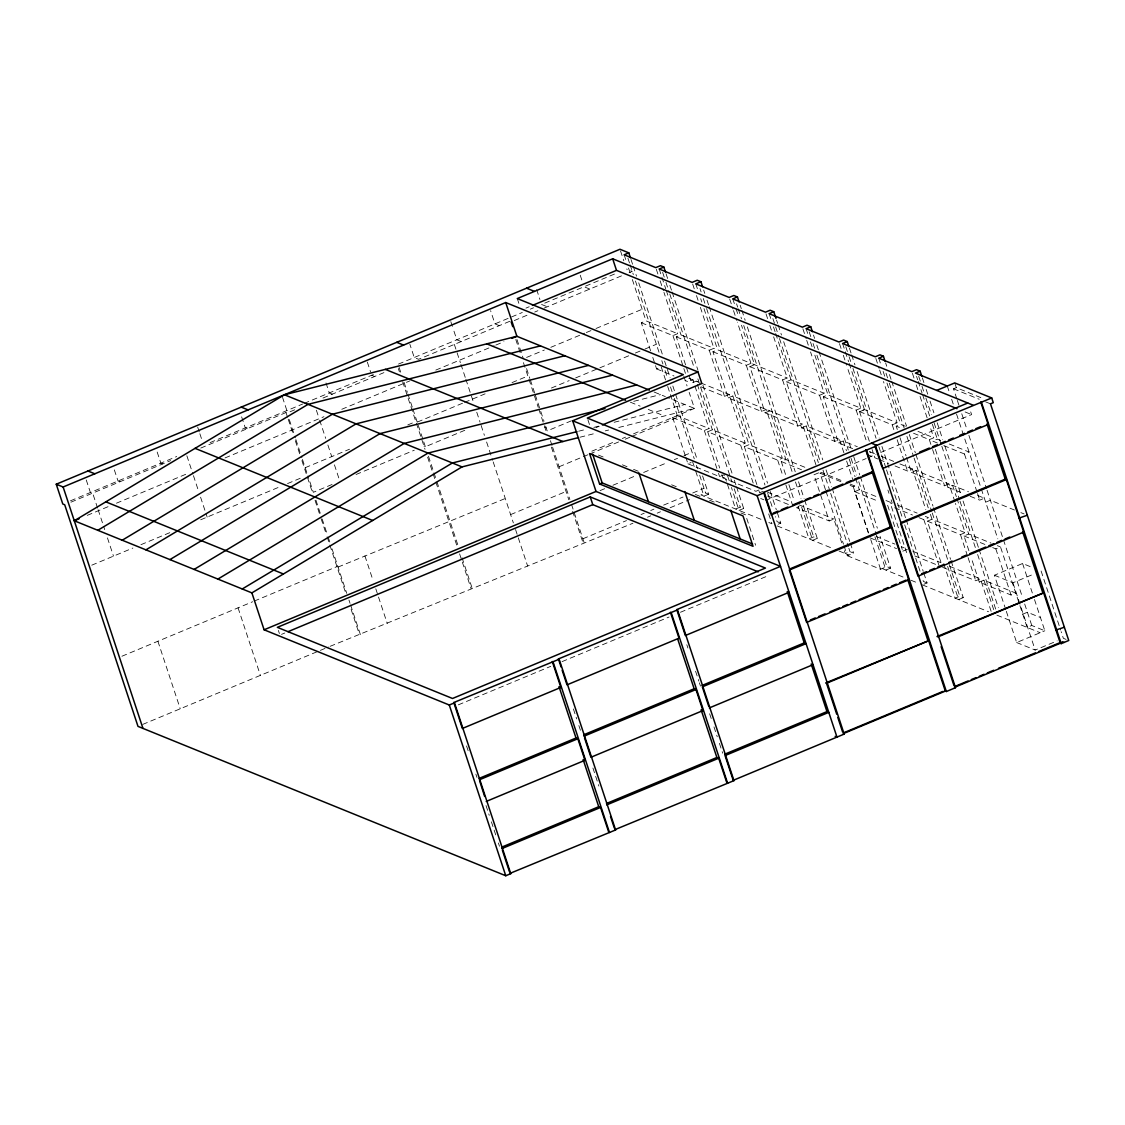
<?xml version="1.0" encoding="UTF-8"?>
<svg xmlns="http://www.w3.org/2000/svg" width="1125" height="1125" viewBox="0 0 1125 1125"><rect width="100%" height="100%" fill="white"/><g stroke="black" fill="none" stroke-linecap="round" stroke-linejoin="round"><path stroke-width="0.75" stroke-dasharray="5 3.75" d="M525.966 308.109L529.2 306.759M70.467 500.808L176.709 456.525M210.08 442.603L302.611 404.044M304.172 403.397L374.836 373.936M398.489 364.078L522.281 312.483M530.325 309.136L533.531 307.8M544.725 303.131L584.044 286.748L589.795 289.083M585.619 286.087L617.077 272.981M70.917 502.186L170.62 460.631M200.784 448.059L286.003 412.538L287.1 412.988M294.666 409.837L289.913 411.82L286.903 410.597L282.544 397.392M322.973 398.039L383.92 372.628M509.766 321.3L418.627 359.297L414.253 357.511L409.88 344.32M514.28 320.555L528.441 314.648M534.741 312.033L537.891 310.711M544.177 308.095L622.828 275.316M629.128 272.686L632.264 271.378L626.527 269.044M87.258 515.363L108.338 506.573M116.438 503.198L187.777 473.456M225.07 457.917L323.958 416.7M341.789 409.275L409.88 380.883M435.825 370.083L494.184 345.755M495.816 345.08L503.916 341.705M526.584 357.427L544.345 350.03M550.8 347.33L584.719 333.197M586.336 332.522L594.408 329.161M596.025 328.486L644.484 308.292M650.602 350.789L641.334 322.762L645.989 320.822L677.784 333.731M305.198 467.691L349.523 449.212M407.756 424.941L414.225 422.241M408.164 398.362L415.842 421.58L417.22 422.128L462.952 403.059M464.541 402.413L485.1 393.834M512.016 382.612L527.864 376.017L522.928 361.097M91.758 565.186L132.863 548.058M140.934 544.683L170.016 532.575M200.7 519.778L281.123 486.267M287.55 483.581L302.02 477.548M641.334 322.762L672.961 335.616L677.616 333.661L663.961 292.387M551.405 388.027L569.166 380.616M575.62 377.93L598.233 368.508M599.85 367.833L628.917 355.711M635.386 353.025L643.458 349.65M645.075 348.989L656.381 344.278M685.589 364.894L676.322 336.867L680.991 334.927L714.445 348.525M332.058 484.495L313.341 492.3L307.913 475.889M356.048 474.497L414.281 450.225M464.794 430.298L425.348 446.738L423.984 446.189M655.509 365.625L656.592 368.916L659.7 367.622M676.322 336.867L709.256 350.255L713.925 348.314L700.298 307.111M756.858 484.538L744.328 446.625L777.684 460.167L782.339 458.227L766.223 409.514L761.569 411.455L728.213 397.898L712.941 351.745L717.609 349.805L750.966 363.347L737.339 322.158M571.43 420.806L547.2 430.903L544.57 422.93M595.969 427.641L599.189 426.305M712.941 351.745L746.297 365.302L750.966 363.347M815.92 464.738L802.505 424.139L797.836 426.08L765.155 412.805L749.883 366.652L754.552 364.711L741.487 325.223M591.848 451.195L614.306 441.844M622.322 438.497L625.528 437.161M633.544 433.828L694.477 408.417L689.161 392.344M685.252 455.555L672.708 417.642L677.362 415.702L709.158 428.611M701.002 386.845L724.528 396.408L729.183 394.467L745.298 443.18L740.644 445.12L707.709 431.747L719.691 468.014M559.069 466.763L581.667 457.341M583.284 456.666L588.136 454.655M589.753 453.98L618.82 441.858M625.275 439.172L630.127 437.147M631.744 436.472L680.189 416.278M728.213 397.898L732.867 395.958L766.223 409.514M749.883 366.652L782.578 379.927L787.233 377.986L773.634 336.853M121.922 656.241L252.661 601.748M254.278 601.073L336.966 566.62M338.062 567.056L505.28 498.488M843.877 452.728L839.475 439.425L834.82 441.366L801.577 427.866L786.333 381.755L790.988 379.814L824.231 393.314L810.562 351.97M672.708 417.642L704.334 430.481L708.989 428.541L692.888 379.828L688.219 381.769L685.055 380.475M707.709 431.747L712.364 429.806L745.833 443.405M510.609 514.603L566.058 491.484M765.155 412.805L769.809 410.864L785.925 459.577L781.27 461.517L786.178 476.353M786.333 381.755L819.577 395.269L824.231 393.314M852.652 448.65L838.575 442.941L823.317 396.773L827.972 394.833L860.822 408.178L847.139 366.834M600.033 490.627L604.884 488.616M612.956 485.241L637.186 475.144M643.641 472.458L667.87 462.361M674.325 459.661L677.559 458.311M684.014 455.625L692.086 452.264M685.786 457.2L687.966 463.795L691.073 462.502M281.517 634.373L284.766 633.023M744.328 446.625L748.983 444.684L782.339 458.227M801.577 427.866L806.231 425.925L839.475 439.425M823.317 396.773L856.167 410.119L860.822 408.178M869.344 441.253L859.528 411.581L864.422 409.542L897.131 422.817L883.477 381.544M859.739 411.666L864.633 409.627M687.966 463.795L719.606 476.634L724.261 474.694L726.427 481.233M721.884 474.609L722.967 477.9L726.075 476.606M582.877 538.777L626.484 520.594M641.025 514.547L644.245 513.197M650.714 510.497L653.934 509.161M663.638 505.111L683.016 497.039M692.705 493.003L704.011 488.292M142.692 724.43L318.769 651.038M320.386 650.363L328.486 646.987M330.117 646.312L632.953 523.237M956.812 398.798L953.522 388.814L956.306 387.647L983.63 398.756M647.522 517.177L650.756 515.827M657.225 513.127L660.459 511.777M670.163 507.727L689.583 499.641M702.591 475.917L708.638 494.227L705.558 492.975L700.903 494.93L762.539 519.961M708.638 494.227L703.983 496.167L695.334 470.025M838.575 442.941L843.23 441L857.32 446.709M859.528 411.581L892.238 424.856L897.131 422.817M897.3 429.497L896.217 426.192L900.647 424.35L905.372 426.277M759.009 489.98L755.902 491.288L722.967 477.9M762.694 491.484L759.586 492.778L757.406 486.183M818.606 472.852L813.952 474.806L829.223 520.959L833.878 519.019L842.034 543.698M825.469 489.698L820.013 473.189L821.644 472.514L843.806 481.514M736.523 486.816L743.681 508.458L740.264 507.08L735.609 509.02L726.961 482.864M743.681 508.458L739.012 510.398L731.419 487.448M765.548 500.47L866.137 458.55M867.755 457.861L876.08 454.331M880.734 452.461L971.592 414.591L969.947 409.627M913.556 433.237L929.306 439.636L933.736 437.794L929.911 426.22M940.486 440.438L937.308 439.144L932.653 441.084L937.42 443.025M850.092 485.409L853.256 486.703L854.887 486.014L853.791 482.695M868.317 532.87L854.691 491.653L859.345 489.713L878.119 497.334M778.191 524.208L780.764 523.139L776.911 511.481M895.036 465.961L907.495 471.023L912.389 468.984L925.819 509.583M906.567 457.523L911.475 472.359L915.905 470.503L949.008 483.947L954.914 501.82M943.777 445.598L964.448 453.994L969.103 452.053L948.431 443.658M891.127 499.809L892.195 503.058L887.541 504.998L902.264 549.506M804.614 500.063L817.27 538.355L813.656 536.878L808.987 538.819L797.597 504.38M817.27 538.355L812.616 540.295L801.183 505.73L796.528 507.684L829.223 520.959M911.475 472.359L944.578 485.789L949.008 483.947M935.367 449.325L947.911 487.238L952.566 485.297L968.47 491.752M458.325 704.855L550.73 666.337M562.078 661.613L669.08 617.006M680.428 612.281L767.967 575.789M918.97 517.655L923.85 519.637L928.505 517.697L925.256 516.375M850.303 543.122L853.608 553.106L849.966 551.63L845.311 553.57L844.214 550.28M940.992 562.388L927.366 521.17L932.02 519.23L965.109 532.673L955.448 503.438M970.172 496.28L979.706 500.147L984.361 498.206L976.416 494.986M844.031 545.822L847.308 555.736L853.608 553.106M985.697 502.172L990.366 500.231L1014.469 510.019M902.798 551.152L907.467 549.211L901.209 546.666M927.366 521.17L960.455 534.614L965.109 532.673M847.308 555.736L880.552 569.236L886.852 566.606L890.578 568.125L880.116 536.498M968.934 550.8L964.027 535.964L968.681 534.023L990.942 543.052M890.578 568.125L885.923 570.066L874.617 535.866M992.644 547.58L995.822 548.873L1000.477 546.933L997.298 545.639M923.962 584.241L927.07 582.947L923.766 572.962M942.623 567.323L975.727 580.767L980.381 578.827L991.153 611.395M1005.792 609.708L994.402 575.241L1022.583 563.498L1031.85 567.267M979.284 582.117L983.953 580.177L1015.748 593.086L1011.08 595.027L979.284 582.117L971.114 557.395M951.145 561.023L963.253 597.642L959.78 596.236L955.125 598.177L943.777 563.85M963.253 597.642L958.598 599.583L947.278 565.383L980.381 578.827M994.402 575.241L1012.922 582.778L1034.845 573.638M1022.737 614.18L1027.406 612.239L1040.456 617.541M1034.494 599.527L1044.83 630.773L1031.78 625.486L1027.125 627.427L999.858 544.992M1006.341 611.353L1016.648 642.53L1044.83 630.773M1016.648 642.53L1035.183 650.053L1057.134 640.898M633.727 401.344L660.473 394.608M578.644 431.212L587.095 429.089M593.859 427.388L598.936 426.108M614.152 422.283L684.83 404.508M579.938 437.231L596.827 432.984M605.278 430.861L608.653 430.017M618.792 427.458L694.477 408.417L666.97 397.252M953.522 388.814L979.228 399.263M985.655 401.878L990.478 403.833M965.109 411.961L971.592 414.591M752.597 363.909L787.233 377.986M917.972 431.395L933.736 437.794M896.217 426.192L899.367 427.472M541.575 304.453L547.327 306.788M1020.895 512.634L1024.116 513.928M729.717 394.678L696.248 381.094L691.594 383.034L686.138 366.539M767.869 410.077L802.505 424.139M688.795 378.239L698.555 382.205M869.822 451.8L874.519 453.698M881.241 456.328L893.7 461.391M899.93 463.922L912.389 468.984M656.592 368.916L673.987 375.989M866.728 454.373L871.425 456.272L869.794 451.336M947.911 487.238L963.816 493.692M877.908 459L874.8 457.734L872.072 449.494M879.469 459.633L888.806 463.43M499.345 325.659L494.958 323.873L490.598 310.683M654.131 392.034L665.353 396.591M850.148 484.088L854.887 486.014M820.013 473.189L842.175 482.203M783.97 458.789L807.722 468.436M897.638 505.167L917.128 513.084M885.938 500.513L892.195 503.058M781.27 461.517L801.506 469.744M854.691 491.653L878.147 501.187M891.352 506.447L906.623 552.6M894.6 507.769L912.473 515.025M964.027 535.964L991.055 546.933M630.38 402.188L640.125 406.139M648.253 409.43L664.397 415.997M461.194 341.55L456.806 339.778L452.995 328.233M767.419 492.131L791.255 501.806M799.242 504.942L833.878 519.019M912.909 551.32L940.514 562.528M876.178 536.498L894.952 544.134M767.531 495.998L789.764 505.041M914.738 555.905L937.491 565.13M869.948 537.806L896.541 548.606M760.711 498.502L763.931 499.809M544.837 427.345L546.216 427.908M780.764 523.139L777.08 521.648L775.42 516.656M927.07 582.947L923.428 581.47L922.331 578.138M1066.064 639.394L1063.364 638.311L1061.17 631.688M768.811 522.506L771.947 523.786L768.698 513.942M777.22 525.923L832.852 548.522M839.081 551.039L848.939 555.047M882.183 568.547L904.697 577.702M910.955 580.233L918.773 583.411M922.416 584.888L988.538 611.747M996.891 615.136L1040.175 632.728M598.486 455.105L603.281 457.045M622.406 464.822L627.188 466.763M633.572 469.35L638.353 471.291M671.597 484.805L676.35 486.731M695.348 494.438L700.087 496.364M709.58 500.231L714.319 502.158M740.925 512.958L745.552 514.828L755.606 545.217M371.686 375.258L374.695 376.481M332.311 394.144L329.302 392.92L325.477 381.375M247.205 428.709L245.292 427.936L241.481 416.391M162.759 463.908L160.847 463.134L156.488 449.944M119.925 481.767L118.013 480.98L113.639 467.789M1041.117 571.022L1060.622 630.028M1022.583 563.498L1032.328 592.973M954.745 382.922L956.306 387.647M957.361 400.458L959.02 405.45M961.762 413.761L966.713 428.723M968.906 435.375L986.512 488.587M987.061 490.247L1002.895 538.116M1003.43 539.761L1022.498 597.403M1024.678 603.998L1031.78 625.486M1012.922 582.778L1035.183 650.053M947.264 386.016L949.486 392.667M951.638 399.248L953.325 404.283M956.545 414.098L997.791 538.805M964.448 453.994L976.978 491.906M977.527 493.566L979.706 500.147M995.822 548.873L1011.08 595.027M922.331 377.817L923.977 382.809M926.184 389.475L927.83 394.467M930.038 401.119L933.891 412.777M937.195 422.761L942.694 439.411M944.902 446.077L960.862 494.353M963.07 501.019L978.483 547.622M979.031 549.295L998.311 607.556M918.717 376.355L921.473 384.68M922.022 386.339L925.327 396.337M925.875 397.997L931.388 414.647M934.13 422.972L941.288 444.614M941.836 446.273L959.456 499.542M960.005 501.216L975.431 547.819M977.625 554.484L995.794 609.427M916.552 376.397L917.648 379.702M918.197 381.361L922.022 392.92M922.57 394.566L929.658 416.025M932.386 424.28L937.308 439.144M952.566 485.297L956.334 496.659M956.869 498.291L968.681 534.023M983.953 580.177L993.684 609.595M912.403 373.289L914.048 378.253M916.228 384.863L917.873 389.827M920.067 396.45L927.169 417.952M929.306 439.636L932.034 447.877M932.583 449.536L944.578 485.789M960.455 534.614L967.542 556.045M968.091 557.691L975.727 580.767M885.628 362.911L886.725 366.244M889.481 374.569L891.127 379.561M891.675 381.22L906.539 426.178M909.295 434.489L915.356 452.812M915.905 454.472L932.977 506.081M933.525 507.741L950.583 559.35M886.008 373.148L888.75 381.473M889.312 383.147L904.177 428.091M906.919 436.416L913.528 456.398M914.077 458.058L931.697 511.327M932.245 513L948.769 562.936M949.317 564.609L959.78 596.236M878.766 358.2L880.945 364.809M883.139 371.419L884.77 376.383M886.964 383.006L900.647 424.35M915.905 470.503L928.252 507.867M930.403 514.364L932.02 519.23M875.841 358.439L879.103 368.339M879.652 369.984L881.297 374.948M900.028 437.737L906.033 455.864M923.85 519.637L939.108 565.791M892.238 424.856L894.417 431.452M897.145 439.692L907.495 471.023M849.445 348.216L851.091 353.208M851.639 354.881L854.944 364.866M857.152 371.517L879.173 438.117M881.93 446.442L905.597 518.02M906.159 519.694L923.217 571.303M845.803 346.739L848.559 355.064M849.108 356.723L852.412 366.708M852.961 368.381L876.08 438.3M878.836 446.625L885.994 468.267M886.542 469.927L902.517 518.203M904.711 524.869L920.123 571.486M842.583 343.505L844.763 350.1M845.311 351.759L848.588 361.659M849.136 363.305L864.422 409.542M839.489 343.673L841.134 348.637M843.314 355.247L846.605 365.175M887.906 490.064L888.975 493.312M856.167 410.119L866.517 441.436M813.502 335.053L814.598 338.386M816.806 345.052L818.452 350.044M819.014 351.703L850.936 448.27M853.692 456.595L859.753 474.905M860.302 476.564L877.373 528.173M809.213 331.875L810.872 336.867M813.066 343.533L814.725 348.525M816.919 355.191L848.306 450.07M851.063 458.395L856.561 475.045M858.769 481.711L875.841 533.32M876.389 534.98L886.852 566.606M806.091 328.683L808.284 335.292M810.464 341.916L812.109 346.866M814.838 355.148L827.972 394.833M843.23 441L846.464 450.731M849.15 458.859L855.056 476.719M855.591 478.35L859.345 489.713M802.898 328.809L806.189 338.738M806.723 340.397L808.369 345.361M846.633 461.053L853.242 481.022M853.256 486.703L868.542 532.913M870.736 539.522L880.552 569.236M819.577 395.269L834.82 441.366M776.517 320.034L777.628 323.367M778.177 325.041L781.481 335.025M783.675 341.677L822.769 459.886M826.073 469.87L831.572 486.52M832.134 488.18L849.741 541.462M772.889 318.558L775.083 325.223M775.631 326.883L778.936 336.881M779.498 338.541L820.237 461.728M822.994 470.053L830.152 491.695M830.7 493.369L848.32 546.638M848.869 548.297L849.966 551.63M769.106 313.664L771.3 320.273M773.48 326.883L775.125 331.847M775.673 333.506L790.988 379.814M806.231 425.925L818.339 462.53M826.017 491.358L843.497 544.177M766.013 313.833L767.644 318.755M769.823 325.336L771.455 330.272M782.578 379.927L797.836 426.08M740.194 305.283L741.291 308.616M741.853 310.275L745.158 320.273M747.352 326.925L795.248 471.769M798.553 481.753L804.066 498.403M736.566 303.82L737.677 307.139M738.225 308.812L741.53 318.797M743.723 325.462L792.731 473.625M795.487 481.95L800.986 498.6M803.194 505.252L813.656 536.878M732.783 298.898L735.511 307.125M736.045 308.77L738.773 316.997M729.703 299.081L732.98 308.967M733.528 310.613L736.791 320.498M788.892 484.594L794.348 501.089M746.297 365.302L761.569 411.455M777.684 460.167L783.127 476.648M785.855 484.903L792.942 506.32M703.673 290.067L704.784 293.4M706.978 300.066L708.638 305.058M709.186 306.717L767.545 483.188M770.302 491.512L776.348 509.822M700.003 288.577L701.1 291.909M703.294 298.561L706.05 306.886M706.598 308.559L764.958 485.016M767.714 493.341L772.678 508.331M695.798 283.88L697.978 290.475M700.706 298.716L701.803 302.006M703.983 308.602L717.609 349.805M732.867 395.958L748.983 444.684M692.663 284.034L694.294 288.984M696.473 295.566L698.119 300.516M709.256 350.255L724.528 396.408M740.644 445.12L753.173 483.033M666.042 273.727L667.702 278.719M669.895 285.384L671.555 290.377M672.103 292.036L697.978 370.28M702.928 385.27L732.108 473.498M734.316 480.164L735.975 485.156M662.639 272.348L665.395 280.673M665.944 282.333L669.248 292.317M669.797 293.991L694.027 367.242M697.88 378.886L700.073 385.552M700.622 387.211L730.364 477.112M730.913 478.772L732.009 482.105M734.217 488.77L740.264 507.08M659.18 269.016L661.359 275.597M661.908 277.256L665.719 288.788M666.267 290.433L680.991 334.927M697.317 384.328L712.364 429.806M727.622 475.959L729.253 480.881M656.325 269.283L657.956 274.233M660.15 280.828L663.427 290.742M672.961 335.616L683.311 366.933M683.859 368.578L685.491 373.528M704.334 430.481L717.961 471.698M718.509 473.344L719.606 476.634M683.845 376.27L687.038 385.917M631.013 259.495L632.658 264.488M633.206 266.161L636.511 276.145M638.719 282.811L662.386 354.389M664.594 361.055L670.106 377.691M672.848 386.016L697.078 459.267M627.905 258.188L629.55 263.137M630.084 264.783L633.333 274.584M635.456 281.011L659.095 352.491M661.809 360.703L662.906 363.994M665.072 370.561L667.786 378.773M670.486 386.944L673.72 396.717M674.269 398.348L694.266 458.803M696.431 465.356L697.514 468.633M699.68 475.186L705.558 492.975M624.15 254.784L626.33 261.38M628.509 267.989L630.155 272.939M632.334 279.548L645.989 320.822M661.247 366.975L665.55 379.969M667.702 386.466L669.853 392.962M670.388 394.58L677.362 415.702M692.634 461.855L694.786 468.394M620.522 250.903L623.798 260.789M652.781 357.384L654.961 363.98M580.233 275.203L582.413 281.798M686.812 644.723L687.909 648.042M695.573 671.217L698.864 681.159M699.398 682.819L700.495 686.123M709.636 713.77L711.816 720.337M713.981 726.905L717.244 736.762M719.423 743.344L722.686 753.202M587.883 419.723L589.528 424.673M536.667 289.603L539.93 299.503M517.289 298.561L519.469 305.17M516.98 339.511L523.35 358.777M526.598 368.592L529.833 378.408M530.381 380.039L534.712 393.117M535.247 394.763L544.022 421.27M550.434 440.691L552.052 445.57M552.6 447.202L569.883 499.472M571.5 504.38L584.423 543.473M515.798 339.539L520.734 354.459M528.961 379.322L538.27 407.475M538.819 409.134L546.469 432.281M551.362 447.089L568.8 499.781M572.639 511.397L583.059 542.911M450.816 321.637L452.447 326.588M454.331 344.419L460.364 362.644M460.912 364.303L465.3 377.564M465.848 379.223L473.513 402.398M476.761 412.242L480.023 422.086M481.106 425.391L484.411 435.361M486.605 441.998L492.652 460.28M493.2 461.939L513.352 522.886M515.545 529.523L527.625 566.016M573.384 708.961L576.675 718.903M578.855 725.527L581.048 732.15M592.917 768.023L598.894 786.094M399.122 367.425L400.767 372.403M404.058 382.345L407.348 392.287M407.897 393.947L412.284 407.208M412.833 408.867L417.22 422.128M418.303 425.405L423.183 440.184M423.731 441.816L426.389 449.888M428.47 456.173L436.387 480.094M436.936 481.739L458.255 546.202M462.066 557.733L472.416 589.036M398.306 368.522L399.403 371.841M402.694 381.783L407.616 396.703M416.391 423.211L425.025 449.325M427.627 457.186L457.425 547.298M459.605 553.88L461.784 560.475M462.333 562.12L471.037 588.473M367.327 362.067L370.589 371.953M466.552 745.945L468.197 750.923M475.861 774.098L476.958 777.417M486.028 805.584L489.248 815.344M491.4 821.841L496.238 836.48M498.389 842.991L499.472 846.253M364.908 555.877L373.078 580.57M375.806 588.811L377.986 595.406M378.52 597.052L387.239 623.405M316.378 410.217L319.12 418.5M319.669 420.159L325.702 438.398M327.895 445.022L331.734 456.638M334.434 464.836L339.328 479.602M289.294 419.611L295.327 437.85M295.875 439.509L301.908 457.748M302.456 459.408L307.364 474.258M315.928 500.161L320.611 514.308M322.172 519.019L327.656 535.584M328.205 537.244L329.836 542.208M332.03 548.845L346.781 593.409M348.947 600.005L350.044 603.295M350.592 604.941L360.394 634.584M286.003 412.538L287.648 417.516M288.197 419.175L293.133 434.095M295.327 440.719L299.714 453.994M301.908 460.617L312.863 493.748M315.056 500.372L319.978 515.264M321.075 518.583L326.559 535.148M327.108 536.794L329.302 543.431M329.836 545.077L345.684 592.973M351.127 609.441L359.297 634.148M278.367 630.422L279.394 633.516M197.677 427.134L199.322 432.084M199.87 433.73L202.584 441.984M238.064 607.837L260.395 675.366M186.862 455.752L192.895 473.991M193.444 475.65L198.38 490.57M200.573 497.194L207.155 517.092M157.894 641.25L180.239 708.778M97.58 508.05L92.658 493.13L90.408 492.497L86.034 479.306M98.128 509.709L104.709 529.608M107.452 537.891L113.484 556.13"/><path stroke-width="1.5" d="M630.464 257.836L628.805 252.844L619.973 249.258L56.25 484.214L62.789 504L64.716 504.773L137.995 726.384L505.758 875.742L510.75 873.661L454.5 702.844L449.283 705.009L264.094 629.789L251.888 592.889L74.292 520.763L284.428 394.763L516.881 336.291L649.364 390.108M97.777 530.311L308.025 404.353L540.492 345.881M122.217 540.225L332.353 414.239L564.806 355.753M145.927 549.858L356.062 423.858L588.53 365.386M169.917 559.603L380.053 433.603L612.52 375.131M194.091 569.419L404.212 443.419L636.68 384.947M217.884 579.08L428.006 453.08L605.025 408.558M242.241 588.98L452.377 462.98L576.956 431.648M251.888 592.889L462.023 466.903L578.25 437.667M56.25 484.214L63.127 486.998L505.716 302.527L683.311 374.667L572.667 420.778L596.039 491.442L780.511 566.367L676.772 609.595L685.35 635.527L789.075 592.298M973.083 405.169L612.675 258.792L517.289 298.561L697.978 371.953L701.817 383.527L602.395 424.969M628.805 252.844L624.15 254.784L655.777 267.623L660.431 265.683L663.848 267.075L665.494 272.067M532.434 305.409L616.5 270.366L956.995 408.67M663.848 267.075L659.18 269.016L692.114 282.389L697.247 280.252L700.931 281.742L702.577 286.748M74.292 520.763L79.158 518.737M512.016 338.316L516.881 336.291L505.716 302.527M700.931 281.742L695.798 283.88L729.155 297.436L733.823 295.495L737.438 296.958L739.097 301.95M737.438 296.958L732.783 298.898L765.478 312.188L770.133 310.233L773.761 311.709L775.969 318.375M773.761 311.709L769.106 313.664L802.35 327.164L807.019 325.223L810.745 326.742L812.405 331.734M697.978 371.953L587.334 418.064L761.723 488.897L967.767 403.017M810.745 326.742L806.091 328.683L838.941 342.014L843.595 340.073L847.238 341.564L848.897 346.556M847.238 341.564L842.583 343.505L875.292 356.78L879.947 354.839L883.42 356.245L885.066 361.252M883.42 356.245L878.766 358.2L911.855 371.63L916.509 369.689L920.123 371.166L921.783 376.158M599.597 483.975L753.033 546.286L742.992 515.897L589.556 453.586L599.597 483.975L602.17 482.906L752.513 543.966M264.094 629.789L596.039 491.442M590.245 496.927L277.355 627.342L452.531 698.484L765.422 568.069L590.245 496.927L592.791 504.647L758.236 571.837M288.014 631.673L592.791 504.647M920.123 371.166L915.469 373.106L947.292 386.03M936.717 390.403L954.745 382.922L991.716 397.941L993.277 402.666L990.478 403.833L1068.75 640.491L1061.213 643.627L1059.398 642.895L1038.572 651.572M770.527 513.309L763.622 492.398L875.672 446.302L955.505 687.698L946.35 691.509L944.522 690.764M881.944 466.945L875.025 446.048L991.716 397.941M572.667 420.778L757.139 495.703L764.353 492.694L844.186 734.091L733.233 780.328L725.048 755.578L828.788 712.35L826.959 711.605L724.852 754.158M773.213 513.112L778.078 511.087M781.312 509.738L787.809 507.038M792.675 504.998L802.406 500.948M805.641 499.598L810.506 497.573M813.755 496.223L818.62 494.184M821.855 492.834L828.352 490.134M833.217 488.109L842.948 484.045M846.183 482.695L851.048 480.67M854.297 479.32L859.163 477.295M862.397 475.945L872.128 471.881L873.225 472.331L865.786 449.817M919.73 452.053L929.334 448.045M932.541 446.709L937.35 444.698M940.556 443.362L945.352 441.366M948.558 440.03L953.367 438.033M959.78 435.361L964.575 433.35M967.781 432.014L972.591 430.017M975.797 428.681L980.592 426.684M771.061 514.913L873.225 472.331M882.478 468.548L988.186 424.491L980.747 401.977M552.291 661.486L560.869 687.417L462.347 728.48L453.783 702.534L559.153 659.222L615.614 829.955L510.019 873.366L510.75 873.661M561.094 667.027L558.422 658.927L677.503 609.891L733.964 780.623L614.883 829.659L615.614 829.955M789.82 568.927L890.367 527.02L891.464 527.47L908.789 579.853L806.625 622.434L789.3 570.052L891.464 527.47M901.125 522.548L1005.244 479.152L1006.341 479.588L1023.708 532.111L917.986 576.183L900.619 523.659L1006.341 479.588M1027.322 515.236L1019.067 518.077M810.394 619.973L815.259 617.934M818.508 616.584L824.991 613.884M829.856 611.859L839.587 607.795M842.822 606.445L847.687 604.42M850.936 603.07L855.802 601.045M859.05 599.695L880.13 590.906M883.364 589.556L888.23 587.517M891.478 586.167L896.344 584.142M899.592 582.792L906.075 580.092M921.698 573.736L926.508 571.725M929.7 570.389L934.509 568.392M937.716 567.056L944.128 564.384M948.923 562.388L952.13 561.052M961.748 557.044L966.544 555.033M969.75 553.697L985.767 547.031M988.973 545.695L993.783 543.684M996.989 542.348L1001.784 540.352M1004.991 539.016L1009.8 537.019M479.123 778.402L576.014 738.014L577.842 738.745L584.972 760.289L486.239 801.436M583.748 734.794L694.153 688.767L695.981 689.513L702.942 710.578L590.934 757.266L584.508 737.817M702.127 685.448L804.234 642.895L806.063 643.627L702.323 686.869L708.75 706.317M479.334 779.808L577.842 738.745M583.973 736.2L695.981 689.513M709.298 707.934L813.023 664.692M825.68 682.945L928.673 640.702L945.337 691.102L843.173 733.683L844.186 734.091M936.998 636.553L1043.634 592.861L1060.312 643.261L954.591 687.319L955.505 687.698M928.673 640.702L826.509 683.283L836.719 714.178M937.913 636.919L1043.634 592.861M501.623 847.195L598.739 806.723L600.567 807.455L608.752 832.219M606.473 803.503L716.878 757.477L718.706 758.222L726.891 782.972M501.834 848.616L600.567 807.455M606.698 804.909L718.706 758.222M1064.362 627.244L1055.925 630.014M843.975 732.67L942.905 691.439M955.28 686.292L968.091 680.948M971.297 679.612L976.092 677.602M979.298 676.266L984.108 674.269M987.314 672.933L993.712 670.261M998.522 668.264L1035.366 652.908M988.186 424.491L987.005 424.012L1005.244 479.152M526.57 288.183L534.459 291.389M871.411 443.18L876.727 445.331M1023.708 532.111L1022.611 531.675L1042.72 592.495M486.802 343.856L625.627 400.247M396.703 342.309L403.58 345.108M763.622 492.398L764.353 492.694M1062.267 641.7L1064.095 642.431M385.327 369.38L562.922 441.52M284.428 394.763L462.023 466.903M241.228 407.109L248.105 409.908M676.772 609.595L677.503 609.891M195.061 448.341L372.656 520.481M835.144 736.355L836.972 737.1L757.139 495.703M702.942 710.578L701.128 709.833L716.878 757.477M558.422 658.927L559.153 659.222M87.947 470.995L94.823 473.794M105.82 501.848L283.43 573.989M560.869 687.417L559.041 686.672L576.014 738.014M733.233 780.328L733.964 780.623M453.783 702.534L454.5 702.844M981.38 402.244L1061.213 643.627M941.147 646.678L954.042 685.702M866.517 450.112L946.35 691.509M872.128 471.881L890.367 527.02M907.692 579.417L927.858 640.364M837.802 717.427L842.639 732.066M787.261 591.553L804.234 642.895M811.195 663.961L826.959 711.605M730.673 510.173L740.194 538.959M612.675 258.792L616.5 270.366M684.802 491.541L694.322 520.327M638.888 472.894L648.408 501.68M671.161 612.534L727.622 783.281M670.43 612.239L679.008 638.184L567 684.858L562.163 670.275M677.728 639.098L694.153 688.767M592.65 454.12L602.17 482.906M511.144 321.863L512.733 326.672M610.509 816.455L614.334 828.014M553.022 661.781L609.483 832.514M583.144 759.544L598.739 806.723M502.383 850.261L509.47 871.72M449.283 705.009L505.758 875.742M63.127 486.998L142.959 728.395M479.855 781.481L484.636 796.444"/></g></svg>
